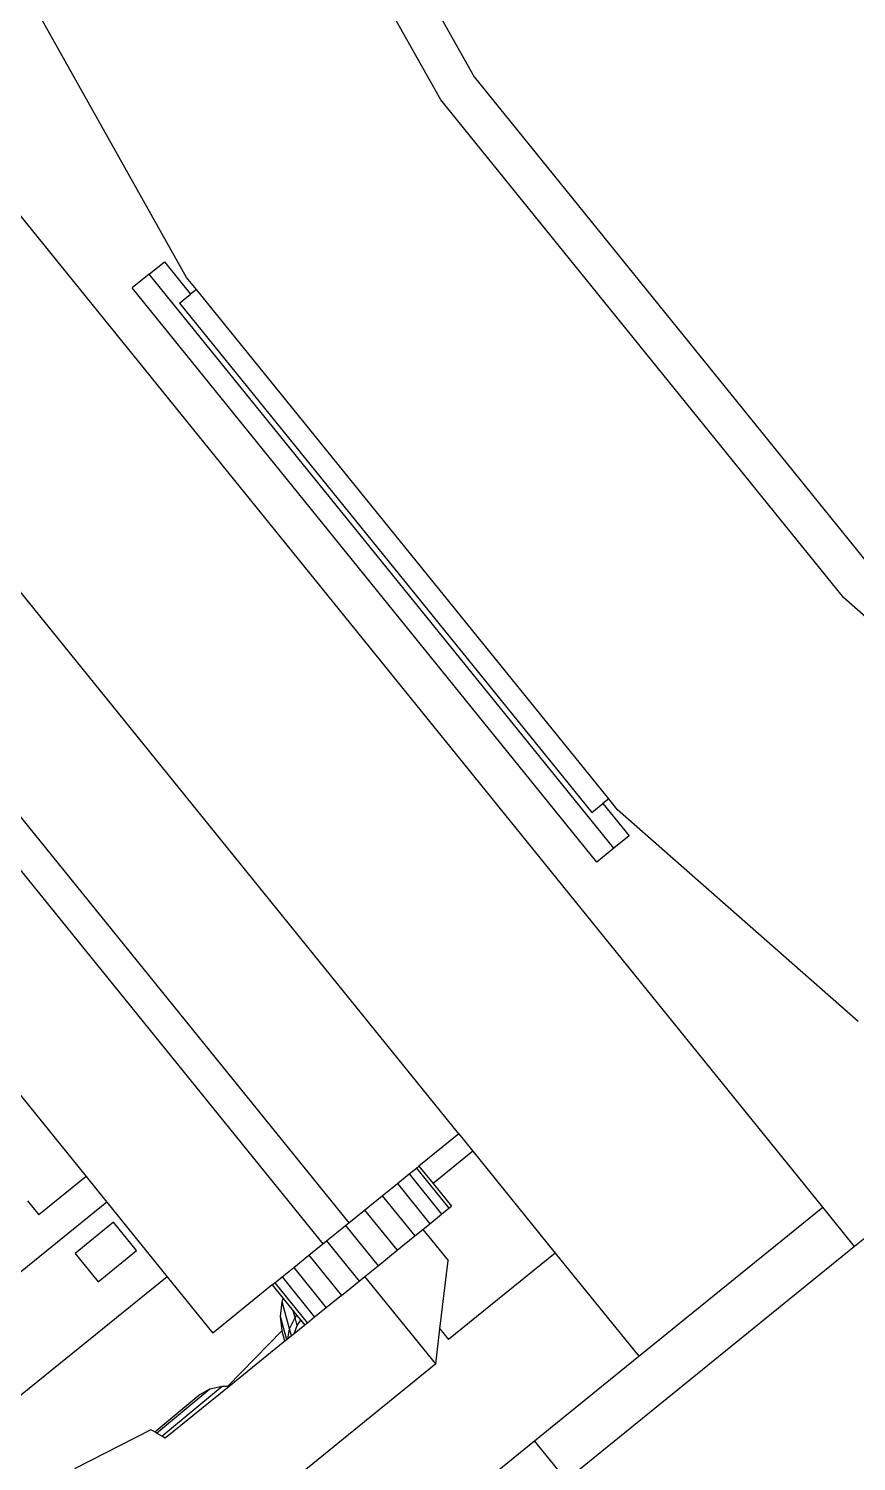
# Model space of a CAD drawing. Header units: inches. Extents: x -625442 to 34963, y -27993 to 66986.
# Drawn here: x -456489.77 to -456475.56, y 27907.22 to 27931.8 of the extents above; entities that cross this region are included whole.
import ezdxf

# ---------------------------------------------------------------- set-up
doc = ezdxf.new("R2010")
doc.units = ezdxf.units.IN
doc.header["$LTSCALE"] = 0.5
doc.header["$MEASUREMENT"] = 0
doc.layers.add('P-FURNITURE', color=201, linetype='Continuous')

# ---------------------------------------------------------------- blocks, each defined once
blk = doc.blocks.new('John Deere pl')
for p, q in [((6.23148, 2.82988), (6.29931, 2.43213)), ((6.47385, 2.78133), (6.5725, 2.78133)), ((6.5725, 2.78133), (6.82615, 2.78133)), ((6.5725, 2.78133), (6.5725, 2.74669)), ((6.82615, 2.78133), (6.82615, 2.74669)), ((6.5725, 2.74669), (6.5725, 1.70157)), ((6.73437, 2.74669), (6.5725, 2.74669)), ((6.82615, 2.74669), (6.73437, 2.74669)), ((6.73437, 2.65597), (6.73437, 2.74669)), ((7.1849, 2.74669), (6.82615, 2.74669)), ((6.47385, 2.66332), (6.51069, 2.44729)), ((6.84557, 2.66347), (6.82829, 2.64666)), ((6.84557, 2.66347), (6.84557, 2.58643)), ((6.84557, 2.66347), (7.04763, 2.66347)), ((6.73437, 2.65597), (6.82829, 2.65597)), ((6.73437, 2.56644), (6.73437, 2.65597)), ((6.82829, 2.64666), (6.82829, 2.65597)), ((6.82829, 2.64666), (6.79452, 2.61382)), ((6.79452, 2.58643), (6.79452, 2.61382)), ((6.77164, 2.58643), (6.76945, 2.58643)), ((6.76945, 2.56644), (6.76945, 2.58643)), ((6.77809, 2.58643), (6.77164, 2.58643)), ((6.77164, 2.55103), (6.77164, 2.58643)), ((6.78834, 2.58643), (6.77809, 2.58643)), ((6.77809, 2.55103), (6.77809, 2.58643)), ((6.78834, 2.55103), (6.78834, 2.58643)), ((6.79452, 2.58643), (6.78834, 2.58643)), ((6.8017, 2.58643), (6.79452, 2.58643)), ((6.81725, 2.58643), (6.8017, 2.58643)), ((6.8017, 2.55103), (6.8017, 2.58643)), ((6.83395, 2.58643), (6.81725, 2.58643)), ((6.81725, 2.55103), (6.81725, 2.58643)), ((6.83395, 2.55103), (6.83395, 2.58643)), ((6.84557, 2.58643), (6.83395, 2.58643)), ((6.85064, 2.58643), (6.84557, 2.58643)), ((6.8662, 2.58643), (6.85064, 2.58643)), ((6.85064, 2.55103), (6.85064, 2.58643)), ((6.8662, 2.55103), (6.8662, 2.58643)), ((6.8662, 2.58643), (6.87956, 2.58643)), ((6.87956, 2.55103), (6.87956, 2.58643)), ((6.87956, 2.58643), (6.88981, 2.58643)), ((6.88981, 2.55103), (6.88981, 2.58643)), ((6.88981, 2.58643), (6.89625, 2.58643)), ((6.89625, 2.55103), (6.89625, 2.58643)), ((6.89625, 2.58643), (6.89845, 2.58643)), ((6.89845, 2.58223), (6.89845, 2.58643)), ((6.89845, 2.58643), (6.90793, 2.58643)), ((6.90793, 2.58643), (6.90271, 2.58349)), ((6.91431, 2.58643), (6.90773, 2.57147)), ((6.90793, 2.58643), (6.9102, 2.58643)), ((6.91331, 2.58643), (6.90822, 2.58192)), ((6.9102, 2.58643), (6.90822, 2.58192)), ((6.9102, 2.58643), (6.91331, 2.58643)), ((6.91288, 2.57944), (6.96566, 2.5858)), ((6.91605, 2.58643), (6.91317, 2.5799)), ((6.91331, 2.58643), (6.91431, 2.58643)), ((6.91431, 2.58643), (6.91605, 2.58643)), ((6.91605, 2.58643), (6.96496, 2.58643)), ((6.96566, 2.5858), (6.96496, 2.58643)), ((6.96496, 2.58643), (7.02142, 2.58643)), ((6.96862, 2.58318), (6.96566, 2.5858)), ((7.02142, 2.58643), (7.02234, 2.58385)), ((6.90271, 2.58349), (6.89845, 2.58223)), ((6.89845, 2.5779), (6.89845, 2.58223)), ((6.90037, 2.57819), (6.89845, 2.5779)), ((6.90037, 2.57819), (6.89845, 2.57382)), ((6.89845, 2.57382), (6.89845, 2.5779)), ((6.90271, 2.58349), (6.90037, 2.57819)), ((6.90822, 2.58192), (6.90037, 2.57819)), ((6.90822, 2.58192), (6.90047, 2.56431)), ((6.91288, 2.57944), (6.90773, 2.57147)), ((6.91317, 2.5799), (6.91288, 2.57944)), ((7.02234, 2.58385), (6.96862, 2.58318)), ((6.97649, 2.5794), (6.96862, 2.58318)), ((7.02372, 2.57999), (6.97649, 2.5794)), ((6.98493, 2.57809), (6.97649, 2.5794)), ((7.02422, 2.57858), (6.98493, 2.57809)), ((7.02234, 2.58385), (7.02372, 2.57999)), ((7.02372, 2.57999), (7.02422, 2.57858)), ((7.02422, 2.57858), (7.02523, 2.57574)), ((7.02523, 2.57574), (7.0827, 2.56361)), ((6.73437, 2.56644), (6.76945, 2.56644)), ((6.73437, 2.55103), (6.73437, 2.56644)), ((6.76945, 2.55103), (6.76945, 2.56644)), ((6.89845, 2.56304), (6.89845, 2.57382)), ((6.90773, 2.57147), (6.90047, 2.56431)), ((6.90047, 2.56431), (6.89845, 2.56304)), ((6.89845, 2.55103), (6.89845, 2.56304)), ((6.73437, 2.55103), (6.73437, 1.89724)), ((6.73437, 2.55103), (6.76945, 2.55103)), ((6.77164, 2.55103), (6.76945, 2.55103)), ((6.77809, 2.55103), (6.77164, 2.55103)), ((6.78834, 2.55103), (6.77809, 2.55103)), ((6.8017, 2.55103), (6.78834, 2.55103)), ((6.81725, 2.55103), (6.8017, 2.55103)), ((6.83112, 2.55103), (6.81725, 2.55103)), ((6.83112, 1.89724), (6.83112, 2.55103)), ((6.83395, 2.55103), (6.83112, 2.55103)), ((6.85064, 2.55103), (6.83395, 2.55103)), ((6.85402, 2.55103), (6.85064, 2.55103)), ((6.85402, 1.89724), (6.85402, 2.55103)), ((6.8662, 2.55103), (6.85402, 2.55103)), ((6.87956, 2.55103), (6.8662, 2.55103)), ((6.88981, 2.55103), (6.87956, 2.55103)), ((6.89625, 2.55103), (6.88981, 2.55103)), ((6.89845, 2.55103), (6.89625, 2.55103)), ((6.89845, 2.55103), (6.95077, 2.55103)), ((6.95077, 2.5015), (6.95077, 2.55103)), ((6.95077, 2.43591), (6.95077, 2.5015)), ((6.95077, 2.5015), (7.09082, 2.5015)), ((6.98978, 2.47448), (6.95583, 2.47448)), ((6.95583, 2.47448), (6.95583, 2.4495)), ((6.98978, 2.4495), (6.98978, 2.47448)), ((6.51577, 2.43779), (6.51577, 2.46615)), ((6.51577, 2.46615), (6.52924, 2.46615)), ((6.52924, 2.46615), (6.52924, 1.96139)), ((6.52924, 2.46615), (6.54413, 2.46615)), ((6.54413, 2.46615), (6.54413, 1.96139)), ((6.95583, 2.4495), (6.98978, 2.4495)), ((6.51069, 2.44729), (6.51069, 2.43779)), ((6.27168, 1.99632), (6.27168, 2.43015)), ((6.29931, 2.43213), (6.29931, 1.99434)), ((6.51069, 2.43779), (6.51577, 2.43779)), ((6.51069, 2.43779), (6.51069, 1.98975)), ((6.52545, 2.43779), (6.51577, 2.43779)), ((6.52545, 1.98975), (6.52545, 2.43779)), ((6.95077, 2.43591), (7.07467, 2.43591)), ((6.95077, 2.41332), (6.95077, 2.43591)), ((6.95077, 2.41332), (6.99237, 2.41332)), ((6.95077, 2.31442), (6.95077, 2.41332)), ((6.99237, 2.4011), (6.99237, 2.41332)), ((6.20496, 1.60506), (6.27168, 1.99632)), ((6.29931, 1.99434), (6.23148, 1.59659)), ((6.51069, 1.98975), (6.51069, 1.97918)), ((6.51069, 1.98975), (6.51577, 1.98975)), ((6.51577, 1.96139), (6.51577, 1.98975)), ((6.52545, 1.98975), (6.51577, 1.98975)), ((6.51069, 1.97918), (6.47385, 1.76315)), ((6.52924, 1.96139), (6.51577, 1.96139)), ((6.52924, 1.96139), (6.54413, 1.96139))]:
    blk.add_line(p, q)

msp = doc.modelspace()

# ---------------------------------------------------------------- block references
at = {"layer": 'P-FURNITURE', "xscale": 25.10658779755309, "yscale": 25.10658779755309, "zscale": 25.10658779755309, "rotation": 219.0008979420502}
msp.add_blockref('John Deere pl', (-456391.29413, 28069.01563), dxfattribs=at)

doc.saveas('drawing.dxf')
